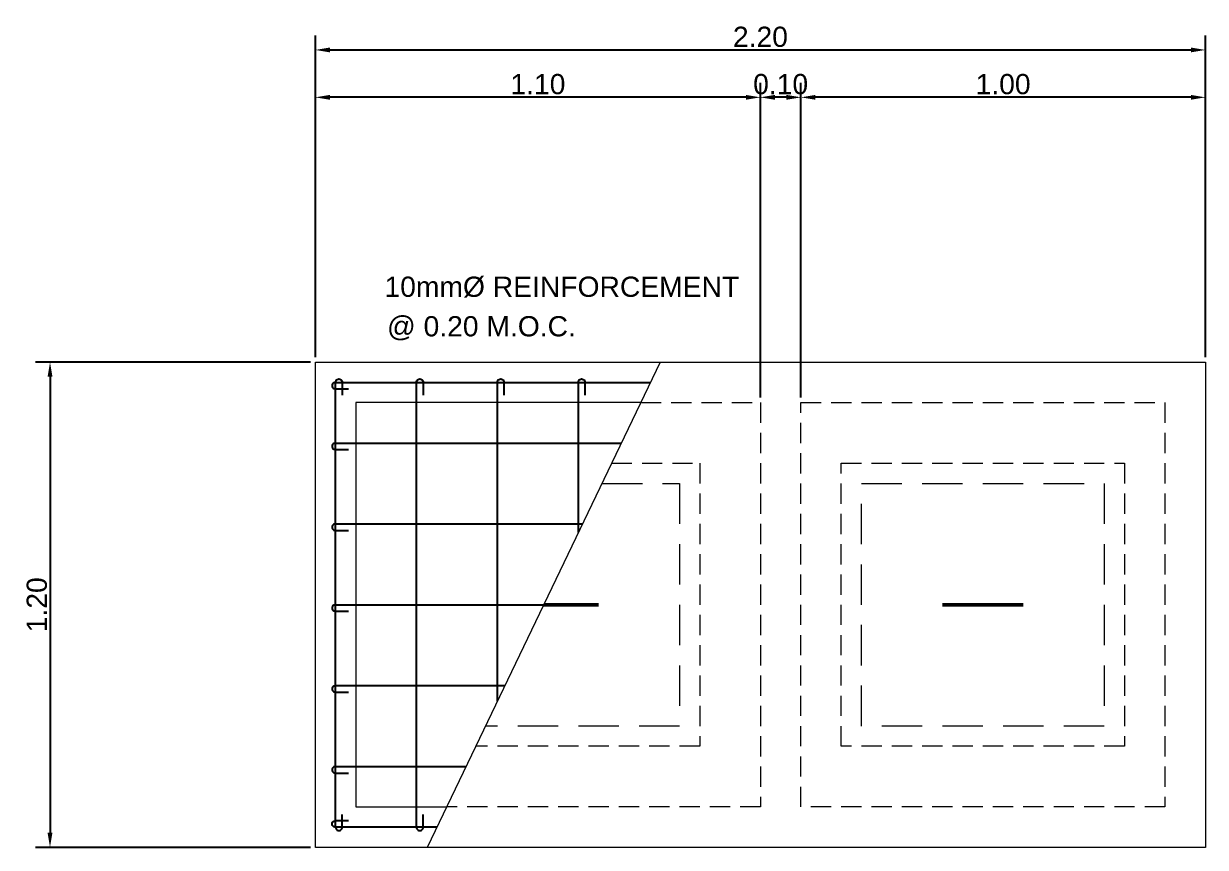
# Model space of a CAD drawing. Header units: metres. Extents: x -460 to 31334, y -1777 to 24987.
# Drawn here: x 318.02 to 332.63, y -805.85 to -795.66 of the extents above; entities that cross this region are included whole.
import ezdxf

# ---------------------------------------------------------------- set-up
doc = ezdxf.new("R2010")
doc.units = ezdxf.units.M
doc.header["$MEASUREMENT"] = 0
doc.linetypes.add('DASHED', pattern=[0.75, 0.5, -0.25])
doc.linetypes.add('HIDDEN', pattern=[0.375, 0.25, -0.125])
doc.layers.get('Defpoints').update_dxf_attribs({"color": 2})
doc.layers.add('COLUMNS', color=5, linetype='Continuous', lineweight=25)
doc.styles.add('SAM', font='arial.ttf', dxfattribs={"height": 0.15})
doc.styles.get("Standard").update_dxf_attribs({"font": 'arial.ttf'})
doc.dimstyles.new('D20', dxfattribs={"dimtxt": 0.25, "dimasz": 0.18, "dimexe": 0.18, "dimexo": 0.0625, "dimgap": 0.034, "dimtad": 1, "dimlfac": 0.2, "dimzin": 0, "dimdsep": 46, "dimtxsty": 'Standard', "dimcen": 0.09, "dimadec": 0, "dimazin": 0, "dimtfac": 1, "dimtofl": 0, "dimtmove": 0, "dimatfit": 3, "dimfxl": 1, "dimtolj": 1, "dimtzin": 0, "dimarcsym": 0})

# ---------------------------------------------------------------- blocks, each defined once
blk = doc.blocks.new('*D520')
at = {"color": 0, "lineweight": -2, "transparency": 16777216}
for p, q in [((321.566, -799.846), (318.168, -799.846)), ((318.348, -800.026), (318.348, -805.666)), ((321.566, -805.846), (318.168, -805.846))]:
    blk.add_line(p, q, dxfattribs=at)
at = {"color": 0, "transparency": 16777216}
for points in [[(318.318, -800.026), (318.378, -800.026), (318.348, -799.846)], [(318.318, -805.666), (318.378, -805.666), (318.348, -805.846)]]:
    blk.add_solid(points, dxfattribs=at)
at = {"layer": 'Defpoints', "color": 0, "transparency": 16777216}
for p in [(321.629, -799.846), (318.348, -805.846), (321.629, -805.846)]:
    blk.add_point(p, dxfattribs=at)
at = {"color": 0, "transparency": 16777216, "insert": (318.186, -802.846), "char_height": 0.25, "attachment_point": 5, "rotation": 90}
blk.add_mtext('\\A1;1.20', dxfattribs=at)
blk = doc.blocks.new('*D522')
at = {"color": 0, "lineweight": -2, "transparency": 16777216}
for p, q in [((321.629, -799.784), (321.629, -795.805)), ((332.629, -799.784), (332.629, -795.805)), ((321.809, -795.985), (332.449, -795.985))]:
    blk.add_line(p, q, dxfattribs=at)
at = {"color": 0, "transparency": 16777216}
for points in [[(321.809, -795.955), (321.809, -796.015), (321.629, -795.985)], [(332.449, -795.955), (332.449, -796.015), (332.629, -795.985)]]:
    blk.add_solid(points, dxfattribs=at)
at = {"layer": 'Defpoints', "color": 0, "transparency": 16777216}
for p in [(332.629, -795.985), (321.629, -799.846), (332.629, -799.846)]:
    blk.add_point(p, dxfattribs=at)
at = {"color": 0, "transparency": 16777216, "insert": (327.129, -795.824), "char_height": 0.25, "attachment_point": 5}
blk.add_mtext('\\A1;2.20', dxfattribs=at)
blk = doc.blocks.new('*D523')
at = {"color": 0, "lineweight": -2, "transparency": 16777216}
for p, q in [((327.629, -800.284), (327.629, -796.391)), ((332.629, -799.784), (332.629, -796.391)), ((332.449, -796.571), (327.809, -796.571))]:
    blk.add_line(p, q, dxfattribs=at)
at = {"color": 0, "transparency": 16777216}
for points in [[(327.809, -796.541), (327.809, -796.601), (327.629, -796.571)], [(332.449, -796.541), (332.449, -796.601), (332.629, -796.571)]]:
    blk.add_solid(points, dxfattribs=at)
at = {"layer": 'Defpoints', "color": 0, "transparency": 16777216}
for p in [(327.629, -796.571), (332.629, -799.846), (327.629, -800.346)]:
    blk.add_point(p, dxfattribs=at)
at = {"color": 0, "transparency": 16777216, "insert": (330.129, -796.409), "char_height": 0.25, "attachment_point": 5}
blk.add_mtext('\\A1;1.00', dxfattribs=at)
blk = doc.blocks.new('*D524')
at = {"color": 0, "lineweight": -2, "transparency": 16777216}
for p, q in [((327.129, -800.284), (327.129, -796.391)), ((327.629, -797.811), (327.629, -796.391)), ((327.449, -796.571), (327.309, -796.571))]:
    blk.add_line(p, q, dxfattribs=at)
at = {"color": 0, "transparency": 16777216}
for points in [[(327.309, -796.541), (327.309, -796.601), (327.129, -796.571)], [(327.449, -796.541), (327.449, -796.601), (327.629, -796.571)]]:
    blk.add_solid(points, dxfattribs=at)
at = {"layer": 'Defpoints', "color": 0, "transparency": 16777216}
for p in [(327.129, -796.571), (327.629, -797.873), (327.129, -800.346)]:
    blk.add_point(p, dxfattribs=at)
at = {"color": 0, "transparency": 16777216, "insert": (327.379, -796.409), "char_height": 0.25, "attachment_point": 5}
blk.add_mtext('\\A1;0.10', dxfattribs=at)
blk = doc.blocks.new('*D519')
at = {"color": 0, "lineweight": -2, "transparency": 16777216}
for p, q in [((321.629, -797.943), (321.629, -796.391)), ((327.129, -797.943), (327.129, -796.391)), ((326.949, -796.571), (321.809, -796.571))]:
    blk.add_line(p, q, dxfattribs=at)
at = {"color": 0, "transparency": 16777216}
for points in [[(321.809, -796.541), (321.809, -796.601), (321.629, -796.571)], [(326.949, -796.541), (326.949, -796.601), (327.129, -796.571)]]:
    blk.add_solid(points, dxfattribs=at)
at = {"layer": 'Defpoints', "color": 0, "transparency": 16777216}
for p in [(321.629, -796.571), (321.629, -798.005), (327.129, -798.005)]:
    blk.add_point(p, dxfattribs=at)
at = {"color": 0, "transparency": 16777216, "insert": (324.379, -796.409), "char_height": 0.25, "attachment_point": 5}
blk.add_mtext('\\A1;1.10', dxfattribs=at)

msp = doc.modelspace()

# ---------------------------------------------------------------- linework, layer by layer
at = {"color": 7, "lineweight": 25}
for p, q in [((321.87859, -805.5961), (321.87859, -800.0961)), ((321.87859, -800.0961), (325.77011, -800.0961)), ((322.87859, -805.60148), (322.87859, -800.0961)), ((323.87859, -804.03821), (323.87859, -800.0961)), ((324.87859, -801.95412), (324.87859, -800.0961)), ((323.13107, -805.5961), (321.87859, -805.5961))]:
    msp.add_line(p, q, dxfattribs=at)
at = {"color": 1, "lineweight": 9, "ltscale": 0.025}
msp.add_lwpolyline([(325.89007, -799.8461), (323.01111, -805.8461)], dxfattribs=at)
at = {"color": 7, "lineweight": 25}
for points in [[(321.87859, -800.0961, 1.06897382), (321.87859, -800.17672), (321.94109, -800.17672), (322.0364, -800.17672)], [(321.87859, -800.0961, -1.06897382), (321.95921, -800.0961), (321.95921, -800.1586), (321.95921, -800.25391)], [(322.87859, -800.0961, -1.06897382), (322.95921, -800.0961), (322.95921, -800.1586), (322.95921, -800.25391)], [(323.87859, -800.0961, -1.06897382), (323.95921, -800.0961), (323.95921, -800.1586), (323.95921, -800.25391)], [(324.87859, -800.0961, -1.06897382), (324.95921, -800.0961), (324.95921, -800.1586), (324.95921, -800.25391)], [(321.87859, -800.8461, 1.06897382), (321.87859, -800.92672), (321.94109, -800.92672), (322.0364, -800.92672)], [(321.87859, -801.8461, 1.06897382), (321.87859, -801.92672), (321.94109, -801.92672), (322.0364, -801.92672)], [(321.87859, -802.8461, 1.06897382), (321.87859, -802.92672), (321.94109, -802.92672), (322.0364, -802.92672)], [(321.87859, -803.8461, 1.06897382), (321.87859, -803.92672), (321.94109, -803.92672), (322.0364, -803.92672)], [(321.87859, -804.8461, 1.06897382), (321.87859, -804.92672), (321.94109, -804.92672), (322.0364, -804.92672)], [(321.87859, -805.5961, -1.06897382), (321.87859, -805.51547), (321.94109, -805.51547), (322.0364, -805.51547)], [(321.87859, -805.5961, 1.06897382), (321.95921, -805.5961), (321.95921, -805.5336), (321.95921, -805.43828)], [(322.87859, -805.5961, 1.06897382), (322.95921, -805.5961), (322.95921, -805.5336), (322.95921, -805.43828)]]:
    msp.add_lwpolyline(points, format="xyb", dxfattribs=at)
at = {"color": 1, "linetype": 'HIDDEN', "lineweight": 20}
for points in [[(325.65016, -800.3461), (327.12859, -800.3461), (327.12859, -805.3461), (323.25103, -805.3461)], [(325.29029, -801.0961), (326.37859, -801.0961), (326.37859, -804.5961), (323.6109, -804.5961)]]:
    msp.add_lwpolyline(points, dxfattribs=at)
for points in [[(327.62859, -800.3461), (332.12859, -800.3461), (332.12859, -805.3461), (327.62859, -805.3461)], [(328.12859, -801.0961), (331.62859, -801.0961), (331.62859, -804.5961), (328.12859, -804.5961)]]:
    msp.add_lwpolyline(points, close=True, dxfattribs=at)
at = {"color": 7, "lineweight": 25}
for points in [[(321.87859, -800.8461), (325.41024, -800.8461)], [(321.87859, -801.8461), (324.93042, -801.8461)], [(321.87859, -802.8461), (324.45059, -802.8461)], [(321.87859, -803.8461), (323.97077, -803.8461)], [(321.87859, -804.8461), (323.49094, -804.8461)]]:
    msp.add_lwpolyline(points, dxfattribs=at)
at = {"color": 1, "linetype": 'DASHED', "lineweight": 13}
msp.add_lwpolyline([(325.17033, -801.3461), (326.12859, -801.3461), (326.12859, -804.3461), (323.73085, -804.3461)], dxfattribs=at)
msp.add_lwpolyline([(328.37859, -801.3461), (331.37859, -801.3461), (331.37859, -804.3461), (328.37859, -804.3461)], close=True, dxfattribs=at)
at = {"color": 5, "lineweight": 50, "ltscale": 0.025}
for points in [[(324.45059, -802.8461), (325.12859, -802.8461)], [(329.87859, -802.8461), (329.37859, -802.8461)], [(329.87859, -802.8461), (330.37859, -802.8461)]]:
    msp.add_lwpolyline(points, dxfattribs=at)
at = {"layer": 'COLUMNS', "color": 1, "lineweight": 20}
for points in [[(323.01111, -805.8461), (321.62859, -805.8461), (321.62859, -799.8461), (325.89007, -799.8461)], [(325.89007, -799.8461), (332.62859, -799.8461), (332.62859, -805.8461), (323.01111, -805.8461)], [(325.65016, -800.3461), (322.12859, -800.3461), (322.12859, -805.3461), (323.25103, -805.3461)]]:
    msp.add_lwpolyline(points, dxfattribs=at)

# ---------------------------------------------------------------- texts
at = {"color": 7, "lineweight": 25, "style": 'SAM'}
for s, p in [('10mm%%C REINFORCEMENT', (322.48213, -799.03819)), ('@ 0.20 M.O.C. ', (322.51382, -799.527))]:
    msp.add_text(s, height=0.25, dxfattribs=at).set_placement(p)

# ---------------------------------------------------------------- dimensions: what is measured, and where the dimension line sits
at = {"color": 29}
for base, p1, p2, picture, middle in [((332.62859, -795.98525), (321.62859, -799.8461), (332.62859, -799.8461), '*D522', (327.12859, -795.8236)), ((321.62859, -796.57085), (327.12859, -798.00514), (321.62859, -798.00514), '*D519', (324.37859, -796.4092)), ((327.62859, -796.57085), (332.62859, -799.8461), (327.62859, -800.3461), '*D523', (330.12859, -796.4092))]:
    dim = msp.add_linear_dim(base=base, p1=p1, p2=p2, dimstyle='D20', dxfattribs=at)
    dim.commit()
    dim.dimension.update_dxf_attribs({"geometry": picture, "text_midpoint": middle})
dim = msp.add_linear_dim(base=(327.12859, -796.57085), p1=(327.62859, -797.87319), p2=(327.12859, -800.3461), dimstyle='D20', dxfattribs=at)
dim.commit()
dim.dimension.update_dxf_attribs({"geometry": '*D524', "text_midpoint": (327.37859, -796.57085), "dimtype": 160})
dim = msp.add_linear_dim(base=(318.34769, -805.8461), p1=(321.62859, -799.8461), p2=(321.62859, -805.8461), angle=90, dimstyle='D20', dxfattribs=at)
dim.commit()
dim.dimension.update_dxf_attribs({"geometry": '*D520', "text_midpoint": (318.18605, -802.8461)})

doc.saveas('drawing.dxf')
